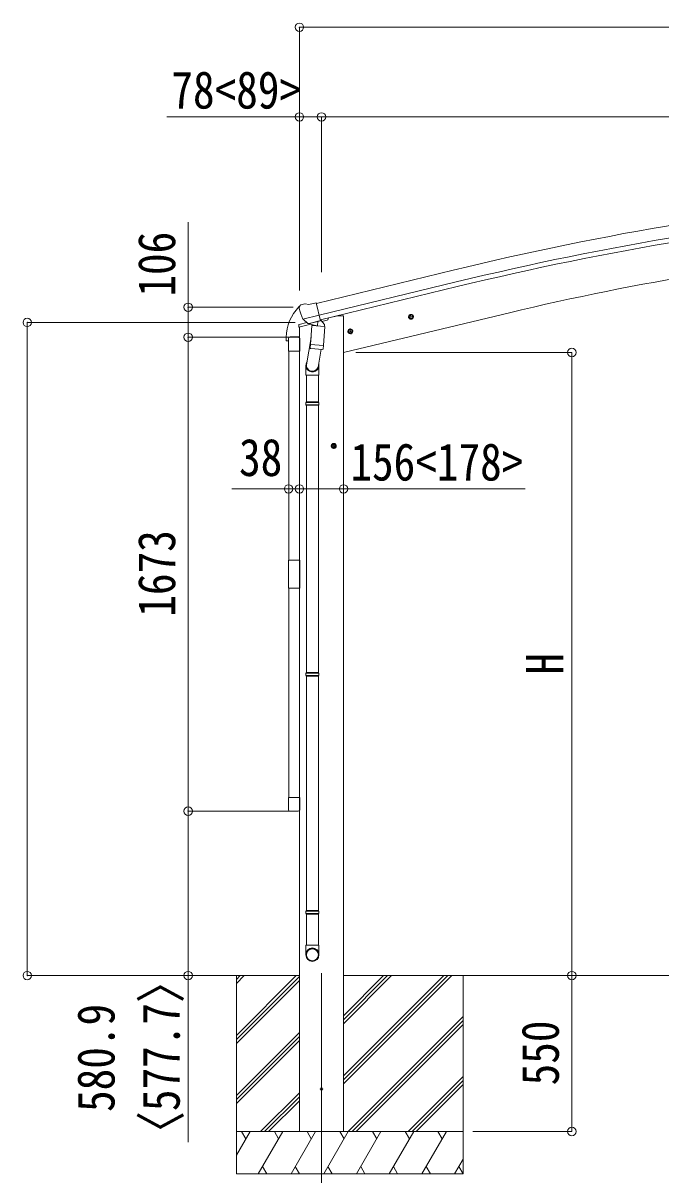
# Model space of a CAD drawing. Units: millimetres at full size, sheet at 1:30. Extents: x -8385 to 8479, y -5853 to 5787.
# Drawn here: x -6008 to -3756, y -1554 to 2513 of the extents above; entities that cross this region are included whole.
import ezdxf
from ezdxf.enums import TextEntityAlignment as Align

# ---------------------------------------------------------------- set-up
doc = ezdxf.new("R2010")
doc.units = ezdxf.units.MM
doc.header["$LTSCALE"] = 30
doc.header["$PDMODE"] = 32
doc.header["$PDSIZE"] = 30
for name, color, linetype, lineweight in [('0-0_0', 7, 'Continuous', 9), ('0-1_本体', 4, 'Continuous', 9), ('0-2_部品', 7, 'Continuous', 9), ('0-8_PARTS2', 2, 'Continuous', 9), ('0-A_寸法', 4, 'Continuous', 9), ('1-1_GLASS', 4, 'Continuous', 9), ('1-2_GLASS_SEAL', 7, 'Continuous', 9), ('1-A', 6, 'Continuous', 9)]:
    doc.layers.add(name, color=color, linetype=linetype, lineweight=lineweight)
doc.styles.add('ＭＳ ゴシック', font='')
doc.styles.get('ＭＳ ゴシック').set_extended_font_data('MS Gothic')

msp = doc.modelspace()

# ---------------------------------------------------------------- linework, layer by layer
at = {"layer": '0-0_0'}
for p, q in [((-5628.66, -849.9), (-5032.32, -849.9)), ((-5254.57, -849.9), (-5254.57, -1549.9)), ((-5254.57, -1061.13), (-5043.34, -849.9)), ((-5254.57, -877.28), (-5227.19, -849.9)), ((-5254.57, -863.14), (-5241.33, -849.9)), ((-5254.57, -1075.27), (-5032.32, -853.02)), ((-4876.82, -1232.16), (-4494.56, -849.9)), ((-4876.82, -1203.87), (-4522.84, -849.9)), ((-4876.82, -1218.02), (-4508.7, -849.9)), ((-4876.82, -1020.03), (-4706.69, -849.9)), ((-4876.82, -1005.89), (-4720.83, -849.9)), ((-4876.82, -991.74), (-4734.98, -849.9)), ((-4876.82, -849.9), (-2057.08, -849.9)), ((-4454.57, -849.9), (-4454.57, -1549.9)), ((-5254.57, -1089.41), (-5032.32, -867.16)), ((-4860.71, -1399.9), (-4454.57, -993.76)), ((-4846.57, -1399.9), (-4454.57, -1007.9)), ((-5254.57, -1273.26), (-5032.32, -1051.01)), ((-4832.43, -1399.9), (-4454.57, -1022.04)), ((-5254.57, -1287.4), (-5032.32, -1065.15)), ((-5254.57, -1301.54), (-5032.32, -1079.29)), ((-4648.58, -1399.9), (-4454.57, -1205.89)), ((-4634.44, -1399.9), (-4454.57, -1220.03)), ((-4620.3, -1399.9), (-4454.57, -1234.17)), ((-5169.08, -1399.9), (-5032.32, -1263.14)), ((-5154.94, -1399.9), (-5032.32, -1277.28)), ((-5140.8, -1399.9), (-5032.32, -1291.42)), ((-4454.57, -1399.9), (-5254.57, -1399.9)), ((-5254.57, -1483.73), (-5206.17, -1399.9)), ((-5221.17, -1425.88), (-5236.17, -1399.9)), ((-5177.31, -1549.9), (-5090.7, -1399.9)), ((-5105.7, -1425.88), (-5120.71, -1399.9)), ((-5061.84, -1549.9), (-4975.23, -1399.9)), ((-4990.23, -1425.88), (-5005.24, -1399.9)), ((-4946.37, -1549.9), (-4859.76, -1399.9)), ((-4874.76, -1425.88), (-4889.77, -1399.9)), ((-4830.9, -1549.9), (-4744.29, -1399.9)), ((-4759.29, -1425.88), (-4774.29, -1399.9)), ((-4715.43, -1549.9), (-4628.82, -1399.9)), ((-4658.82, -1399.9), (-4643.82, -1425.88)), ((-4599.96, -1549.9), (-4513.35, -1399.9)), ((-4528.35, -1425.88), (-4543.35, -1399.9)), ((-4484.49, -1549.9), (-4454.57, -1498.09)), ((-5162.31, -1523.92), (-5147.31, -1549.9)), ((-5046.84, -1523.92), (-5031.84, -1549.9)), ((-4931.37, -1523.92), (-4916.37, -1549.9)), ((-4815.9, -1523.92), (-4800.9, -1549.9)), ((-4700.43, -1523.92), (-4685.43, -1549.9)), ((-4584.96, -1523.92), (-4569.96, -1549.9)), ((-4469.49, -1523.92), (-4454.49, -1549.9)), ((-5254.57, -1549.9), (-4454.57, -1549.9))]:
    msp.add_line(p, q, dxfattribs=at)
at = {"layer": '0-1_本体'}
for p, q in [((-4972.05, 1523.69), (-4489.17, 1641.18)), ((-4961.97, 1481.72), (-4478.96, 1599.19)), ((-4958.04, 1465.35), (-4474.98, 1582.83)), ((-4896.57, 1480.1), (-4930.08, 1472.06)), ((-4876.57, 1480.1), (-4896.57, 1480.1)), ((-4876.57, 1350.1), (-4290.9, 1490.71)), ((-4876.57, 1480.1), (-4876.57, -1399.9)), ((-5032.07, 1440.4), (-5032.07, -1399.9)), ((-4901.07, 1020.6), (-4921.07, 1020.6)), ((-4911.07, 1028.11), (-4917.57, 1024.36)), ((-4917.57, 1024.36), (-4917.57, 1016.85)), ((-4917.57, 1016.85), (-4911.07, 1013.1)), ((-4911.07, 1010.6), (-4911.07, 1030.6)), ((-4904.57, 1024.36), (-4911.07, 1028.11))]:
    msp.add_line(p, q, dxfattribs=at)
at = {"layer": '0-1_本体', "color": 6}
for p, q in [((-5425.12, 1509.99), (-5425.12, 1403.99)), ((-5425.12, -269.01), (-5425.12, 1403.99)), ((-5032.32, 868.47), (-5070.33, 868.47)), ((-4070.75, -849.9), (-4070.75, -1399.9))]:
    msp.add_line(p, q, dxfattribs=at)
at = {"layer": '0-1_本体'}
msp.add_lwpolyline([(-4911.07, 1013.1), (-4904.57, 1016.85), (-4904.57, 1024.36)], dxfattribs=at)
for radius in [8.5, 7.7, 6.5]:
    msp.add_circle((-4911.07, 1020.6), radius, dxfattribs=at)
for centre, radius, start, end in [((-1876.6, -9100.7), 11054.98, 95.16866, 103.66973), ((-1876.6, -9100.7), 11011.82, 95.16974, 103.66973), ((-1876.6, -9100.7), 10994.98, 95.16974, 103.66973), ((-2086.54, -7691.1), 9442.71, 95.00001, 103.5)]:
    msp.add_arc(centre, radius, start, end, dxfattribs=at)
at = {"layer": '0-2_部品'}
for p, q in [((-5033.76, 1508.11), (-5033.48, 1506.97)), ((-5029.54, 1516.69), (-5033.4, 1510.4)), ((-5026.44, 1518.94), (-5013.26, 1522.1)), ((-4998.7, 1519.43), (-5011.96, 1522.13)), ((-4998.7, 1519.43), (-4972.77, 1525.65)), ((-5019.7, 1467.81), (-4962.2, 1481.61)), ((-5002.85, 1452.9), (-5019.23, 1467.39)), ((-4930.33, 1472.14), (-4930.33, 1468.82)), ((-4648.09, 1473.92), (-4628.64, 1478.59)), ((-4643.53, 1481.7), (-4645.66, 1474.5)), ((-4636.24, 1483.45), (-4643.53, 1481.7)), ((-4636.03, 1466.53), (-4640.7, 1485.98)), ((-4631.07, 1478.01), (-4636.24, 1483.45)), ((-4633.2, 1470.81), (-4631.07, 1478.01)), ((-5034.88, 1439.78), (-4992.18, 1450.03)), ((-5034.88, 1446.67), (-5034.88, 1439.78)), ((-5006.38, 1455.88), (-5032.59, 1449.59)), ((-5000.14, 1452.33), (-4992.62, 1454.14)), ((-4999.31, 1452.44), (-4997.78, 1452.8)), ((-4997.78, 1452.8), (-4961.07, 1461.62)), ((-4995.94, 1452.58), (-4995.99, 1451.84)), ((-4995.24, 1450.8), (-4969.42, 1444.36)), ((-4988.32, 1445.45), (-4992.99, 1378.61)), ((-4942.63, 1442.25), (-4988.32, 1445.45)), ((-4986.54, 1448.63), (-4986.77, 1445.34)), ((-4967.02, 1459.79), (-4968.05, 1445.18)), ((-4961.07, 1461.62), (-4959.54, 1461.98)), ((-4957.99, 1464.09), (-4957.05, 1464.02)), ((-4957.05, 1464.02), (-4943.73, 1448.7)), ((-4953.05, 1459.43), (-4934.16, 1463.96)), ((-4947.3, 1375.42), (-4942.63, 1442.25)), ((-4943.73, 1448.7), (-4944.18, 1442.36)), ((-4862.01, 1422.56), (-4842.56, 1427.23)), ((-4857.45, 1430.34), (-4859.59, 1423.14)), ((-4850.16, 1432.09), (-4857.45, 1430.34)), ((-4849.95, 1415.17), (-4854.62, 1434.62)), ((-4844.99, 1426.65), (-4850.16, 1432.09)), ((-4847.12, 1419.45), (-4844.99, 1426.65)), ((-4991.26, 1403.38), (-5007.17, 1307.21)), ((-4993.85, 1366.14), (-4992.98, 1378.61)), ((-4993.46, 1364.79), (-4993.46, 1364.79)), ((-4947.3, 1375.42), (-4992.99, 1378.61)), ((-4992.01, 1364.01), (-4950.31, 1361.09)), ((-4955.74, 1361.47), (-4966.47, 1297.88)), ((-4947.32, 1375.42), (-4948.2, 1362.72)), ((-5009.32, 1270.05), (-5009.32, 1304.4)), ((-4963.32, 1304.7), (-4963.32, 1270.05)), ((-4963.32, 1270.05), (-5009.32, 1270.05)), ((-5007.32, 1270.05), (-5007.32, 1176.05)), ((-4965.32, 1270.05), (-4965.32, 1176.05)), ((-5009.32, 1174.05), (-5008.32, 1176.05)), ((-4963.32, 1174.05), (-5009.32, 1174.05)), ((-4963.32, 1166.05), (-5009.32, 1166.05)), ((-4964.32, 1176.05), (-5008.32, 1176.05)), ((-4964.32, 1164.05), (-5008.32, 1164.05)), ((-5007.32, 1164.05), (-5007.32, 219.86)), ((-4965.32, 1164.05), (-4965.32, 219.86)), ((-4963.32, 1174.05), (-4964.32, 1176.05)), ((-4963.32, 1166.05), (-4964.32, 1164.05)), ((-4963.32, 1174.05), (-4963.32, 1166.05)), ((-4900.82, 1019.98), (-4920.82, 1019.98)), ((-4910.82, 1027.49), (-4917.32, 1023.74)), ((-4917.32, 1023.74), (-4917.32, 1016.23)), ((-4910.82, 1009.98), (-4910.82, 1029.98)), ((-4904.32, 1023.74), (-4910.82, 1027.49)), ((-4917.32, 1016.23), (-4910.82, 1012.48)), ((-5009.32, 217.86), (-5008.32, 219.86)), ((-4963.32, 217.86), (-5009.32, 217.86)), ((-4963.32, 209.86), (-5009.32, 209.86)), ((-4964.32, 219.86), (-5008.32, 219.86)), ((-4964.32, 207.86), (-5008.32, 207.86)), ((-5007.32, 207.86), (-5007.32, -620.33)), ((-4965.32, 207.86), (-4965.32, -620.33)), ((-4963.32, 217.86), (-4964.32, 219.86)), ((-4963.32, 209.86), (-4964.32, 207.86)), ((-4963.32, 217.86), (-4963.32, 209.86)), ((-5009.32, -622.33), (-5008.32, -620.33)), ((-4963.32, -622.33), (-5009.32, -622.33)), ((-4963.32, -630.33), (-5009.32, -630.33)), ((-4964.32, -620.33), (-5008.32, -620.33)), ((-4964.32, -632.33), (-5008.32, -632.33)), ((-5007.32, -632.33), (-5007.32, -742.33)), ((-4965.32, -632.33), (-4965.32, -742.33)), ((-4963.32, -622.33), (-4964.32, -620.33)), ((-4963.32, -630.33), (-4964.32, -632.33)), ((-4963.32, -622.33), (-4963.32, -630.33)), ((-5009.32, -776.47), (-5009.32, -742.33)), ((-4963.32, -742.33), (-5009.32, -742.33)), ((-4963.32, -776.47), (-4963.32, -742.33))]:
    msp.add_line(p, q, dxfattribs=at)
for points in [[(-4967.34, 1460.2), (-4957.62, 1462.54), (-4972.77, 1525.65)], [(-5019.98, 1468.38), (-5019.39, 1467.54), (-5019.23, 1467.39)], [(-4645.66, 1474.5), (-4640.5, 1469.06), (-4633.2, 1470.81)], [(-4967.34, 1460.2), (-4967.58, 1460.05), (-4992.35, 1454.11), (-4992.62, 1454.14)], [(-4859.59, 1423.14), (-4854.42, 1417.7), (-4847.12, 1419.45)], [(-5009.32, 1174.05), (-5009.32, 1166.05), (-5008.32, 1164.05)], [(-4910.82, 1012.48), (-4904.32, 1016.23), (-4904.32, 1023.74)], [(-5009.32, 217.86), (-5009.32, 209.86), (-5008.32, 207.86)], [(-5009.32, -622.33), (-5009.32, -630.33), (-5008.32, -632.33)]]:
    msp.add_lwpolyline(points, dxfattribs=at)
for centre, radius in [((-4638.37, 1476.25), 8.5), ((-4638.37, 1476.25), 7.7), ((-4638.37, 1476.25), 6.5), ((-4852.29, 1424.9), 8.5), ((-4852.29, 1424.9), 7.7), ((-4852.29, 1424.9), 6.5), ((-4910.82, 1019.98), 8.5), ((-4910.82, 1019.98), 7.7), ((-4910.82, 1019.98), 6.5)]:
    msp.add_circle(centre, radius, dxfattribs=at)
at = {"layer": '0-2_部品', "color": 4}
msp.add_circle((-4954.32, -1249.9), 4.5, dxfattribs=at)
at = {"layer": '0-2_部品'}
for centre, radius, start, end in [((-4836.68, 1554.21), 202.4, 193.5, 205.09125), ((-5025.28, 1514.08), 5, 103.5, 148.5), ((-5012.56, 1519.19), 3, 78.5, 103.5), ((-4935.33, 1468.82), 5, 283.5, 0), ((-5031.88, 1446.67), 3, 103.5, 180), ((-4999.42, 1452.92), 0.5, 248.23754, 283.5), ((-4996.44, 1452.61), 0.5, 356, 103.5), ((-4994.99, 1451.77), 1, 176, 256), ((-4969.07, 1445.33), 1.03, 250.03897, 351.96569), ((-4966.43, 1459.71), 0.604, 100.59842, 172.20595), ((-4959.66, 1462.47), 0.5, 283.5, 318.76246), ((-4991.91, 1365.97), 1.95, 175.04017, 217.47766), ((-4991.87, 1366), 2, 217.40962, 266), ((-4950.17, 1363.09), 2, 266, 349.46843), ((-4979.32, 1304.4), 30, 177.45142, 180)]:
    msp.add_arc(centre, radius, start, end, dxfattribs=at)
for centre, major_axis, ratio, start_param, end_param in [((-5030.84, 1508.83), (-1.57, -2.57), 0.99628, 4.712389, 5.4996506), ((-5000.86, 1455.15), (-0.73, -2.92), 0.997631, 5.8041905, 6.6006116), ((-5000.81, 1455.38), (2.63, 3.16), 0.650902, 4.0958226, 4.1686332), ((-5000.84, 1455.25), (-0.73, -2.92), 0.997631, 0.3902369, 0.4789948), ((-4986.32, 1304.7), (23, 0), 0.996195, 2.5560258, 6.5663028), ((-4986.32, 1304.7), (21, 0), 0.996195, 2.9349147, 5.9512394), ((-4986.32, -774.73), (-23, 0), 0.996195, 3.1415927, 6.2831853), ((-4986.32, -776.47), (-23, 0), 0.996195, 3.1415927, 6.2831853), ((-4986.32, -776.47), (0, -23.43), 0.981806, 4.712389, 7.8539816)]:
    msp.add_ellipse(centre, major_axis=major_axis, ratio=ratio, start_param=start_param, end_param=end_param, dxfattribs=at)
msp.add_ellipse((-4986.32, -776.47), major_axis=(21, 0), ratio=0.996195, dxfattribs=at)
at = {"layer": '0-8_PARTS2'}
msp.add_line((-4954.32, -840.69), (-4954.32, -1599.9), dxfattribs=at)
at = {"layer": '0-A_寸法', "color": 6}
for p, q in [((-5032.32, 2498.46), (-5032.32, 2181.84)), ((-5032.32, 2498.46), (-2333.32, 2498.46)), ((-5032.32, 2181.84), (-5500.43, 2181.84)), ((-5032.32, 2181.84), (-5032.32, 1569.62)), ((-5032.32, 2181.84), (-4954.32, 2181.84)), ((-4954.32, 2181.84), (-4954.32, 1633.99)), ((-4954.32, 2181.84), (-2333.32, 2181.84)), ((-5992.9, 1456.5), (-5047.81, 1456.5)), ((-5992.9, -849.9), (-5992.9, 1456.5)), ((-4876.32, 868.47), (-5032.32, 868.47)), ((-4876.32, 868.47), (-4235.59, 868.47)), ((-5992.9, -849.9), (-5264.78, -849.9))]:
    msp.add_line(p, q, dxfattribs=at)
for p in [(-5032.32, 2498.46), (-5032.32, 2181.84), (-4954.32, 2181.84), (-5992.9, 1456.5), (-5032.32, 868.47), (-4876.32, 868.47), (-5992.9, -849.9)]:
    msp.add_point(p, dxfattribs=at)
at = {"layer": '1-1_GLASS'}
for p, q in [((-5070.08, 1355.49), (-5070.08, 616.49)), ((-5032.07, 1355.49), (-5032.07, 616.49)), ((-5070.08, 518.49), (-5070.08, -220.51)), ((-5032.07, -220.51), (-5032.07, 518.49))]:
    msp.add_line(p, q, dxfattribs=at)
at = {"layer": '1-2_GLASS_SEAL'}
for p, q in [((-5078.58, 1403.98), (-5078.58, 1392.22)), ((-5078.08, 1391.72), (-5071.81, 1391.72)), ((-5071.31, 1398.99), (-5071.31, 1392.22)), ((-5071.08, 1355.49), (-5071.08, 1399.19)), ((-5065.58, 1404.69), (-5036.58, 1404.69)), ((-5065.31, 1404.99), (-5032.07, 1404.99)), ((-5031.08, 1399.19), (-5031.08, 1355.49)), ((-5031.08, 1355.49), (-5071.08, 1355.49)), ((-5071.08, -220.51), (-5071.08, -264.21)), ((-5031.08, -220.51), (-5071.08, -220.51)), ((-5031.08, -264.21), (-5031.08, -220.51)), ((-5065.58, -269.71), (-5036.58, -269.71))]:
    msp.add_line(p, q, dxfattribs=at)
msp.add_lwpolyline([(-5071.07, 616.49), (-5031.07, 616.49), (-5031.07, 518.49), (-5071.07, 518.49)], close=True, dxfattribs=at)
for centre, radius, start, end in [((-4926.32, 1403.98), 152.26, 135.14293, 180), ((-5029.83, 1506), 6.95, 105.94697, 129.45641), ((-5078.08, 1392.22), 0.5, 180, 270), ((-5071.81, 1392.22), 0.5, 270, 0), ((-5065.31, 1398.99), 6, 90, 180), ((-5065.58, 1399.19), 5.5, 90, 180), ((-5036.58, 1399.19), 5.5, 0, 90), ((-5065.58, -264.21), 5.5, 180, 270), ((-5036.58, -264.21), 5.5, 270, 0)]:
    msp.add_arc(centre, radius, start, end, dxfattribs=at)
at = {"layer": '1-A'}
for p, q in [((-5425.12, 1509.99), (-5425.12, 1809.99)), ((-5425.12, 1509.99), (-5054.53, 1509.99)), ((-5425.12, 1403.99), (-5054.53, 1403.99)), ((-4070.75, 1350.1), (-4833.51, 1350.1)), ((-4070.75, -849.9), (-4070.75, 1350.1)), ((-5070.33, 868.47), (-5270.33, 868.47)), ((-5425.12, -269.01), (-5054.53, -269.01)), ((-5425.12, -269.01), (-5054.53, -269.01)), ((-5425.12, -849.9), (-5425.12, -269.01)), ((-5425.12, -849.9), (-5425.12, -1437.61)), ((-4070.75, -849.9), (-4420.11, -849.9)), ((-4070.75, -1399.9), (-4420.11, -1399.9))]:
    msp.add_line(p, q, dxfattribs=at)
for p in [(-5425.12, 1509.99), (-5425.12, 1403.99), (-4070.75, 1350.1), (-5070.33, 868.47), (-5032.32, 868.47), (-5425.12, -269.01), (-5425.12, -849.9), (-4070.75, -849.9), (-4070.75, -1399.9)]:
    msp.add_point(p, dxfattribs=at)

# ---------------------------------------------------------------- texts
at = {"layer": '0-A_寸法', "color": 7, "style": 'ＭＳ ゴシック', "width": 0.85}
for s, p in [('78<89>', (-5484.31, 2171.84)), ('156<178>', (-4852.37, 858.47))]:
    msp.add_text(s, height=132, dxfattribs=at).set_placement(p, align=Align.BOTTOM_LEFT)
for s, p in [('106', (-5431.12, 1547.49)), ('550', (-4076.75, -1237.4))]:
    msp.add_text(s, height=132, rotation=90, dxfattribs=at).set_placement(p, align=Align.BOTTOM_LEFT)
at = {"layer": '1-A', "color": 7, "style": 'ＭＳ ゴシック', "width": 0.85}
msp.add_text('38', height=132, dxfattribs=at).set_placement((-5245.33, 874.47), align=Align.BOTTOM_LEFT)
for s, p in [('1673', (-5431.12, 417.49)), ('H', (-4060.75, 212.6)), ('〈577.7〉', (-5415.12, -1481.25)), ('580.9', (-5645.23, -1331.25))]:
    msp.add_text(s, height=132, rotation=90, dxfattribs=at).set_placement(p, align=Align.BOTTOM_LEFT)

doc.saveas('drawing.dxf')
